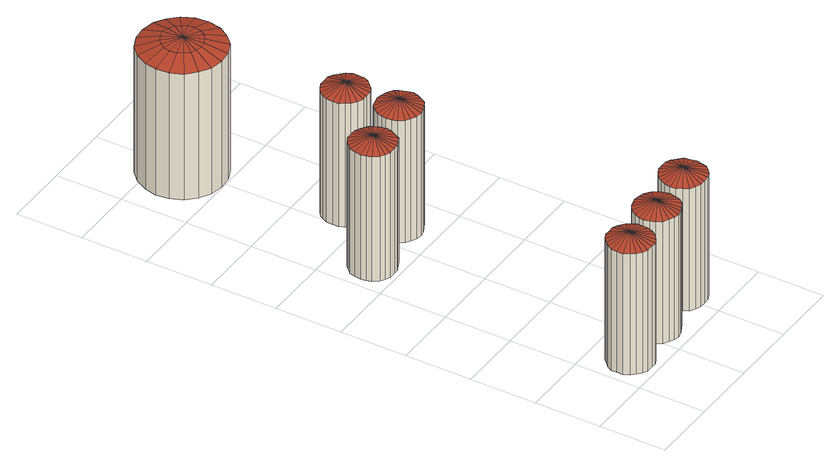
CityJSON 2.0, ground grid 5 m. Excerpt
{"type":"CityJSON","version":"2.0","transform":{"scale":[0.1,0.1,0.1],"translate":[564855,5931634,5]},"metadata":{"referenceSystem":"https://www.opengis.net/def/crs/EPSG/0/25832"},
"CityObjects":{
"building1":{"type":"Building","attributes":{"Grundfläche 2D":8.77,"Grundhöhe NN":5.36},"geometry":[{"type":"Solid","lod":"3","boundaries":[[[[0,1,2]],[[0,3,1]],[[0,2,4]],[[0,4,5]],[[0,5,6]],[[0,6,7]],[[0,7,8]],[[0,8,9]],[[0,9,10]],[[0,10,11]],[[0,11,12]],[[0,12,13]],[[0,13,14]],[[0,14,15]],[[0,15,16]],[[0,16,17]],[[0,17,18]],[[0,18,19]],[[0,19,20]],[[0,20,21]],[[0,21,22]],[[0,22,23]],[[0,23,24]],[[0,24,3]],[[25,26,2,1]],[[27,28,24,23]],[[28,29,3,24]],[[29,25,1,3]],[[26,30,4,2]],[[30,31,5,4]],[[31,32,6,5]],[[32,33,7,6]],[[33,34,8,7]],[[34,35,9,8]],[[35,36,10,9]],[[36,37,11,10]],[[37,38,12,11]],[[38,39,13,12]],[[39,40,14,13]],[[40,41,15,14]],[[41,42,16,15]],[[42,43,17,16]],[[43,44,18,17]],[[44,45,19,18]],[[45,46,20,19]],[[46,47,21,20]],[[47,48,22,21]],[[48,27,23,22]],[[41,40,39,38,37,36,35,34,33,32,31,30,26,25,29,28,27,48,47,46,45,44,43,42]]]],"semantics":{"surfaces":[{"type":"RoofSurface"},{"type":"WallSurface"},{"type":"GroundSurface"}],"values":[[0,0,0,0,0,0,0,0,0,0,0,0,0,0,0,0,0,0,0,0,0,0,0,0,1,1,1,1,1,1,1,1,1,1,1,1,1,1,1,1,1,1,1,1,1,1,1,1,2]]}}]},
"building2":{"type":"Building","attributes":{"Grundfläche 2D":8.77,"Grundhöhe NN":5.29},"geometry":[{"type":"Solid","lod":"3","boundaries":[[[[49,50,51]],[[49,52,50]],[[49,51,53]],[[49,53,54]],[[49,54,55]],[[49,55,56]],[[49,56,57]],[[49,57,58]],[[49,58,59]],[[49,59,60]],[[49,60,61]],[[49,61,62]],[[49,62,63]],[[49,63,64]],[[49,64,65]],[[49,65,66]],[[49,66,67]],[[49,67,68]],[[49,68,69]],[[49,69,70]],[[49,70,71]],[[49,71,72]],[[49,72,73]],[[49,73,52]],[[74,75,51,50]],[[76,74,50,52]],[[75,77,53,51]],[[77,78,54,53]],[[78,79,55,54]],[[79,80,56,55]],[[80,81,57,56]],[[81,82,58,57]],[[82,83,59,58]],[[83,84,60,59]],[[84,85,61,60]],[[85,86,62,61]],[[86,87,63,62]],[[87,88,64,63]],[[88,89,65,64]],[[89,90,66,65]],[[90,91,67,66]],[[91,92,68,67]],[[92,93,69,68]],[[93,94,70,69]],[[94,95,71,70]],[[95,96,72,71]],[[96,97,73,72]],[[97,76,52,73]],[[92,91,90,89,88,87,86,85,84,83,82,81,80,79,78,77,75,74,76,97,96,95,94,93]]]],"semantics":{"surfaces":[{"type":"RoofSurface"},{"type":"WallSurface"},{"type":"GroundSurface"}],"values":[[0,0,0,0,0,0,0,0,0,0,0,0,0,0,0,0,0,0,0,0,0,0,0,0,1,1,1,1,1,1,1,1,1,1,1,1,1,1,1,1,1,1,1,1,1,1,1,1,2]]}}]},
"building3":{"type":"Building","attributes":{"Grundfläche 2D":8.77,"Grundhöhe NN":5.19},"geometry":[{"type":"Solid","lod":"3","boundaries":[[[[98,99,100]],[[98,101,99]],[[98,100,102]],[[98,102,103]],[[98,103,104]],[[98,104,105]],[[98,105,106]],[[98,106,107]],[[98,107,108]],[[98,108,109]],[[98,109,110]],[[98,110,111]],[[98,111,112]],[[98,112,113]],[[98,113,114]],[[98,114,115]],[[98,115,116]],[[98,116,117]],[[98,117,118]],[[98,118,119]],[[98,119,120]],[[98,120,121]],[[98,121,122]],[[98,122,101]],[[123,124,100,99]],[[124,125,102,100]],[[125,126,103,102]],[[127,123,99,101]],[[126,128,104,103]],[[128,129,105,104]],[[129,130,106,105]],[[130,131,107,106]],[[131,132,108,107]],[[132,133,109,108]],[[133,134,110,109]],[[134,135,111,110]],[[135,136,112,111]],[[136,137,113,112]],[[137,138,114,113]],[[138,139,115,114]],[[139,140,116,115]],[[140,141,117,116]],[[141,142,118,117]],[[142,143,119,118]],[[143,144,120,119]],[[144,145,121,120]],[[145,146,122,121]],[[146,127,101,122]],[[139,138,137,136,135,134,133,132,131,130,129,128,126,125,124,123,127,146,145,144,143,142,141,140]]]],"semantics":{"surfaces":[{"type":"RoofSurface"},{"type":"WallSurface"},{"type":"GroundSurface"}],"values":[[0,0,0,0,0,0,0,0,0,0,0,0,0,0,0,0,0,0,0,0,0,0,0,0,1,1,1,1,1,1,1,1,1,1,1,1,1,1,1,1,1,1,1,1,1,1,1,1,2]]}}]},
"building4":{"type":"Building","attributes":{"Grundfläche 2D":8.77,"Grundhöhe NN":5.29},"geometry":[{"type":"Solid","lod":"3","boundaries":[[[[147,148,149]],[[147,150,148]],[[147,149,151]],[[147,151,152]],[[147,152,153]],[[147,153,154]],[[147,154,155]],[[147,155,156]],[[147,156,157]],[[147,157,158]],[[147,158,159]],[[147,159,160]],[[147,160,161]],[[147,161,162]],[[147,162,163]],[[147,163,164]],[[147,164,165]],[[147,165,166]],[[147,166,167]],[[147,167,168]],[[147,168,169]],[[147,169,170]],[[147,170,171]],[[147,171,150]],[[172,173,149,148]],[[173,174,151,149]],[[174,175,152,151]],[[176,172,148,150]],[[175,177,153,152]],[[177,178,154,153]],[[178,179,155,154]],[[179,180,156,155]],[[180,181,157,156]],[[181,182,158,157]],[[182,183,159,158]],[[183,184,160,159]],[[184,185,161,160]],[[185,186,162,161]],[[186,187,163,162]],[[187,188,164,163]],[[188,189,165,164]],[[189,190,166,165]],[[190,191,167,166]],[[191,192,168,167]],[[192,193,169,168]],[[193,194,170,169]],[[194,195,171,170]],[[195,176,150,171]],[[188,187,186,185,184,183,182,181,180,179,178,177,175,174,173,172,176,195,194,193,192,191,190,189]]]],"semantics":{"surfaces":[{"type":"RoofSurface"},{"type":"WallSurface"},{"type":"GroundSurface"}],"values":[[0,0,0,0,0,0,0,0,0,0,0,0,0,0,0,0,0,0,0,0,0,0,0,0,1,1,1,1,1,1,1,1,1,1,1,1,1,1,1,1,1,1,1,1,1,1,1,1,2]]}}]},
"building5":{"type":"Building","attributes":{"Grundfläche 2D":8.78,"Grundhöhe NN":5.29},"geometry":[{"type":"Solid","lod":"3","boundaries":[[[[196,197,198]],[[196,199,197]],[[196,198,200]],[[196,200,201]],[[196,201,202]],[[196,202,203]],[[196,203,204]],[[196,204,205]],[[196,205,206]],[[196,206,207]],[[196,207,208]],[[196,208,209]],[[196,209,210]],[[196,210,211]],[[196,211,212]],[[196,212,213]],[[196,213,214]],[[196,214,215]],[[196,215,216]],[[196,216,217]],[[196,217,218]],[[196,218,219]],[[196,219,220]],[[196,220,199]],[[221,222,198,197]],[[222,223,200,198]],[[224,221,197,199]],[[225,224,199,220]],[[223,226,201,200]],[[226,227,202,201]],[[227,228,203,202]],[[228,229,204,203]],[[229,230,205,204]],[[230,231,206,205]],[[231,232,207,206]],[[232,233,208,207]],[[233,234,209,208]],[[234,235,210,209]],[[235,236,211,210]],[[236,237,212,211]],[[237,238,213,212]],[[238,239,214,213]],[[239,240,215,214]],[[240,241,216,215]],[[241,242,217,216]],[[242,243,218,217]],[[243,244,219,218]],[[244,225,220,219]],[[237,236,235,234,233,232,231,230,229,228,227,226,223,222,221,224,225,244,243,242,241,240,239,238]]]],"semantics":{"surfaces":[{"type":"RoofSurface"},{"type":"WallSurface"},{"type":"GroundSurface"}],"values":[[0,0,0,0,0,0,0,0,0,0,0,0,0,0,0,0,0,0,0,0,0,0,0,0,1,1,1,1,1,1,1,1,1,1,1,1,1,1,1,1,1,1,1,1,1,1,1,1,2]]}}]},
"building6":{"type":"Building","attributes":{"Grundfläche 2D":8.77,"Grundhöhe NN":5.34},"geometry":[{"type":"Solid","lod":"3","boundaries":[[[[245,246,247]],[[245,248,246]],[[245,247,249]],[[245,249,250]],[[245,250,251]],[[245,251,252]],[[245,252,253]],[[245,253,254]],[[245,254,255]],[[245,255,256]],[[245,256,257]],[[245,257,258]],[[245,258,259]],[[245,259,260]],[[245,260,261]],[[245,261,262]],[[245,262,263]],[[245,263,264]],[[245,264,265]],[[245,265,266]],[[245,266,267]],[[245,267,268]],[[245,268,269]],[[245,269,248]],[[270,271,247,246]],[[272,270,246,248]],[[271,273,249,247]],[[273,274,250,249]],[[274,275,251,250]],[[275,276,252,251]],[[276,277,253,252]],[[277,278,254,253]],[[278,279,255,254]],[[279,280,256,255]],[[280,281,257,256]],[[281,282,258,257]],[[282,283,259,258]],[[283,284,260,259]],[[284,285,261,260]],[[285,286,262,261]],[[286,287,263,262]],[[287,288,264,263]],[[288,289,265,264]],[[289,290,266,265]],[[290,291,267,266]],[[291,292,268,267]],[[292,293,269,268]],[[293,272,248,269]],[[289,288,287,286,285,284,283,282,281,280,279,278,277,276,275,274,273,271,270,272,293,292,291,290]]]],"semantics":{"surfaces":[{"type":"RoofSurface"},{"type":"WallSurface"},{"type":"GroundSurface"}],"values":[[0,0,0,0,0,0,0,0,0,0,0,0,0,0,0,0,0,0,0,0,0,0,0,0,1,1,1,1,1,1,1,1,1,1,1,1,1,1,1,1,1,1,1,1,1,1,1,1,2]]}}]},
"building7":{"type":"Building","attributes":{"Grundfläche 2D":30.8,"Grundhöhe NN":5.31},"geometry":[{"type":"Solid","lod":"3","boundaries":[[[[294,295,296,297]],[[295,298,299,296]],[[300,294,297,301]],[[302,300,301,303]],[[304,302,303,305]],[[306,304,305,307]],[[308,306,307,309]],[[310,308,309,311]],[[312,310,311,313]],[[314,312,313,315]],[[316,314,315,317]],[[318,316,317,319]],[[320,318,319,321]],[[322,320,321,323]],[[324,322,323,325]],[[326,324,325,327]],[[328,326,327,329]],[[330,328,329,331]],[[332,330,331,333]],[[298,332,333,299]],[[334,295,294]],[[334,298,295]],[[334,294,300]],[[334,310,312]],[[334,308,310]],[[334,312,314]],[[334,316,318]],[[334,314,316]],[[334,318,320]],[[334,302,304]],[[334,300,302]],[[334,304,306]],[[334,322,324]],[[334,320,322]],[[334,324,326]],[[334,332,298]],[[334,330,332]],[[334,326,328]],[[334,306,308]],[[334,328,330]],[[335,336,297,296]],[[336,337,301,297]],[[337,338,303,301]],[[338,339,305,303]],[[339,340,307,305]],[[340,341,309,307]],[[341,342,311,309]],[[342,343,313,311]],[[343,344,315,313]],[[344,345,317,315]],[[345,346,319,317]],[[346,347,321,319]],[[347,348,323,321]],[[348,349,325,323]],[[349,350,327,325]],[[350,351,329,327]],[[351,352,331,329]],[[352,353,333,331]],[[354,335,296,299]],[[353,354,299,333]],[[347,346,345,344,343,342,341,340,339,338,337,336,335,354,353,352,351,350,349,348]]]],"semantics":{"surfaces":[{"type":"RoofSurface"},{"type":"WallSurface"},{"type":"GroundSurface"}],"values":[[0,0,0,0,0,0,0,0,0,0,0,0,0,0,0,0,0,0,0,0,0,0,0,0,0,0,0,0,0,0,0,0,0,0,0,0,0,0,0,0,1,1,1,1,1,1,1,1,1,1,1,1,1,1,1,1,1,1,1,1,2]]}}]}
},
"vertices":[
[22,21,109],[36,12,103],[38,16,103],[34,9,103],[38,21,103],[38,25,103],[36,29,103],[34,32,103],[30,35,103],[26,37,103],[22,37,103],[17,37,103],[13,35,103],[10,32,103],[7,29,103],[5,25,103],[5,21,103],[5,16,103],[7,12,103],[10,9,103],[13,6,103],[17,4,103],[22,4,103],[26,4,103],[30,6,103],[36,12,4],[38,16,4],[26,4,4],[30,6,4],[34,9,4],[38,21,4],[38,25,4],[36,29,4],[34,32,4],[30,35,4],[26,37,4],[22,37,4],[17,37,4],[13,35,4],[10,32,4],[7,29,4],[5,25,4],[5,21,4],[5,16,4],[7,12,4],[10,9,4],[13,6,4],[17,4,4],[22,4,4],
[61,24,109],[73,12,103],[76,16,103],[69,10,103],[77,20,103],[78,24,103],[77,28,103],[76,32,103],[73,36,103],[69,39,103],[65,40,103],[61,41,103],[57,40,103],[53,39,103],[49,36,103],[46,32,103],[45,28,103],[44,24,103],[45,20,103],[46,16,103],[49,12,103],[53,10,103],[57,8,103],[61,7,103],[65,8,103],[73,12,3],[76,16,3],[69,10,3],[77,20,3],[78,24,3],[77,28,3],[76,32,3],[73,36,3],[69,39,3],[65,40,3],[61,41,3],[57,40,3],[53,39,3],[49,36,3],[46,32,3],[45,28,3],[44,24,3],[45,20,3],[46,16,3],[49,12,3],[53,10,3],[57,8,3],[61,7,3],[65,8,3],
[24,220,110],[32,206,104],[36,208,104],[28,204,104],[38,212,104],[40,216,104],[41,220,104],[40,225,104],[38,229,104],[36,232,104],[32,235,104],[28,237,104],[24,237,104],[19,237,104],[15,235,104],[12,232,104],[9,229,104],[8,225,104],[7,220,104],[8,216,104],[9,212,104],[12,208,104],[15,206,104],[19,204,104],[24,204,104],[32,206,2],[36,208,2],[38,212,2],[40,216,2],[28,204,2],[41,220,2],[40,225,2],[38,229,2],[36,232,2],[32,235,2],[28,237,2],[24,237,2],[19,237,2],[15,235,2],[12,232,2],[9,229,2],[8,225,2],[7,220,2],[8,216,2],[9,212,2],[12,208,2],[15,206,2],[19,204,2],[24,204,2],
[101,28,109],[87,20,103],[89,16,103],[85,24,103],[93,14,103],[97,12,103],[101,12,103],[106,12,103],[110,14,103],[113,16,103],[116,20,103],[117,24,103],[118,28,103],[117,33,103],[116,37,103],[113,40,103],[110,43,103],[106,45,103],[101,45,103],[97,45,103],[93,43,103],[89,40,103],[87,37,103],[85,33,103],[84,28,103],[87,20,3],[89,16,3],[93,14,3],[97,12,3],[85,24,3],[101,12,3],[106,12,3],[110,14,3],[113,16,3],[116,20,3],[117,24,3],[118,28,3],[117,33,3],[116,37,3],[113,40,3],[110,43,3],[106,45,3],[101,45,3],[97,45,3],[93,43,3],[89,40,3],[87,37,3],[85,33,3],[84,28,3],
[68,227,109],[56,215,103],[59,213,103],[53,219,103],[63,211,103],[68,210,103],[72,211,103],[76,213,103],[80,215,103],[82,219,103],[84,223,103],[85,227,103],[84,231,103],[82,236,103],[80,239,103],[76,242,103],[72,243,103],[68,244,103],[63,243,103],[59,242,103],[56,239,103],[53,235,103],[52,231,103],[51,227,103],[52,223,103],[56,215,3],[59,213,3],[63,211,3],[53,219,3],[52,223,3],[68,210,3],[72,211,3],[76,213,3],[80,215,3],[82,219,3],[84,223,3],[85,227,3],[84,231,3],[82,236,3],[80,239,3],[76,242,3],[72,243,3],[68,244,3],[63,243,3],[59,242,3],[56,239,3],[53,235,3],[52,231,3],[51,227,3],
[64,266,110],[48,266,104],[48,262,104],[48,271,104],[50,258,104],[52,255,104],[56,252,104],[60,250,104],[64,250,104],[69,250,104],[73,252,104],[76,255,104],[79,258,104],[81,262,104],[81,266,104],[81,271,104],[79,275,104],[76,278,104],[73,281,104],[69,283,104],[64,283,104],[60,283,104],[56,281,104],[52,278,104],[50,275,104],[48,266,3],[48,262,3],[48,271,3],[50,258,3],[52,255,3],[56,252,3],[60,250,3],[64,250,3],[69,250,3],[73,252,3],[76,255,3],[79,258,3],[81,262,3],[81,266,3],[81,271,3],[79,275,3],[76,278,3],[73,281,3],[69,283,3],[64,283,3],[60,283,3],[56,281,3],[52,278,3],[50,275,3],
[55,369,111],[51,367,111],[55,351,106],[64,355,106],[46,366,111],[45,350,106],[59,372,111],[71,362,106],[61,376,111],[76,370,106],[62,381,111],[78,380,106],[61,386,111],[77,390,106],[59,390,111],[73,399,106],[56,393,111],[66,406,106],[52,396,111],[58,411,106],[47,397,111],[48,413,106],[42,396,111],[38,412,106],[38,394,111],[29,408,106],[35,391,111],[22,401,106],[32,387,111],[17,392,106],[31,382,111],[15,383,106],[32,377,111],[16,373,106],[34,373,111],[20,364,106],[37,369,111],[27,357,106],[41,367,111],[35,352,106],[47,381,113],[55,351,3],[64,355,3],[71,362,3],[76,370,3],[78,380,3],[77,390,3],[73,399,3],[66,406,3],[58,411,3],[48,413,3],[38,412,3],[29,408,3],[22,401,3],[17,392,3],[15,383,3],[16,373,3],[20,364,3],[27,357,3],[35,352,3],[45,350,3]
]}
